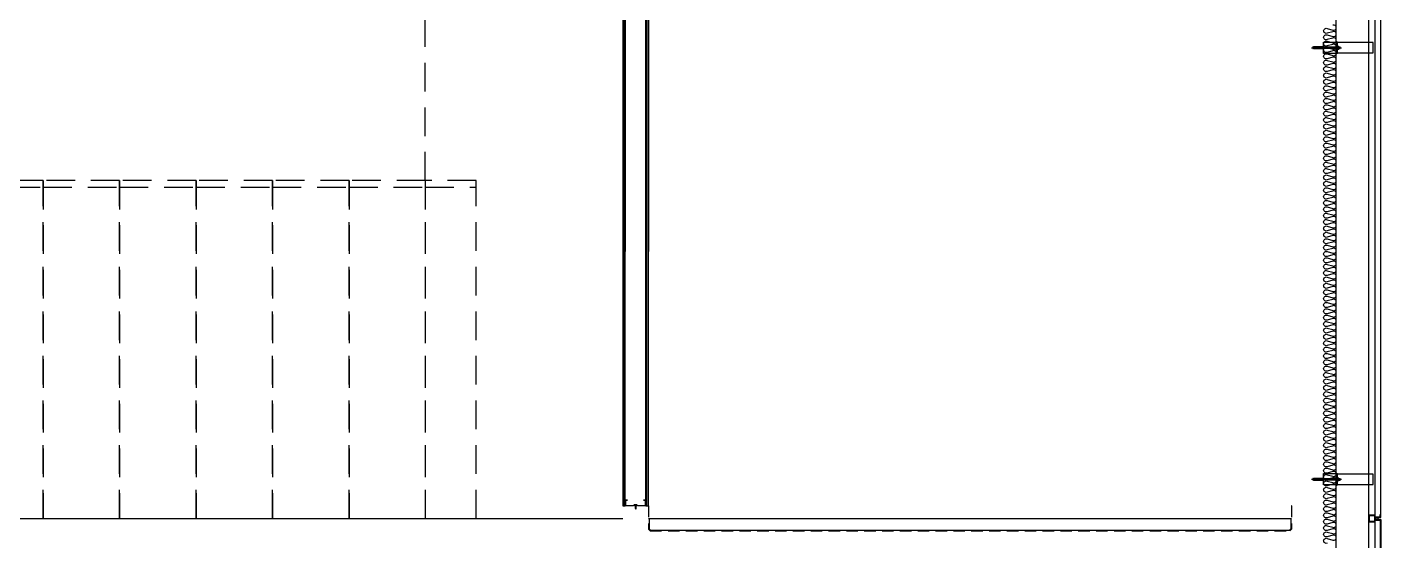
# Model space of a CAD drawing. Header units: millimetres. Extents: x 19868 to 801382, y -4805 to 85279.
# Drawn here: x 149363 to 159988, y 67003 to 71034 of the extents above; entities that cross this region are included whole.
import ezdxf

# ---------------------------------------------------------------- set-up
doc = ezdxf.new("R2010")
doc.units = ezdxf.units.MM
doc.header["$LTSCALE"] = 250
doc.linetypes.add('H1', pattern=[1.5, 1, -0.5])
doc.linetypes.add('HID', pattern=[2.8, 1.8, -1])
for name, color, linetype in [('8입면선', 8, 'Continuous'), ('A-ETC-8', 8, 'Continuous'), ('A-ETC-SERVER', 5, 'H1'), ('A-FIN', 6, 'Continuous'), ('A-FIN-8', 8, 'Continuous'), ('A-WALL-D', 7, 'Continuous'), ('A-WP', 1, 'HID'), ('GAGAM-DT', 7, 'Continuous'), ('ISL', 251, 'Continuous'), ('입면', 7, 'Continuous')]:
    doc.layers.add(name, color=color, linetype=linetype)

# ---------------------------------------------------------------- blocks, each defined once
blk = doc.blocks.new('A$C632c858f')
at = {"layer": 'A-ETC-8'}
blk.add_arc((-3, 0), 24, 341.8248, 18.1752, dxfattribs=at)
blk.add_ellipse((34, 0), major_axis=(7.59, 0), ratio=0.987937, dxfattribs=at)
blk = doc.blocks.new('A$Cae507117')
at = {"layer": 'A-ETC-8'}
for points in [[(-50, 0), (-50, -50), (0, -50), (0, 0)], [(-46.8, -3.2), (-46.8, -46.8), (-3.2, -46.8), (-3.2, -3.2)]]:
    blk.add_lwpolyline(points, close=True, dxfattribs=at)
blk = doc.blocks.new('A$C8f9dbc63')
at = {"layer": 'A-ETC-SERVER', "color": 8, "linetype": 'HID', "ltscale": 0.5}
for p, q in [((11399, 2650), (11399, 4200)), ((7800, 2600), (8400, 2600)), ((8400, 2600), (9000, 2600)), ((9000, 2600), (9600, 2600)), ((9600, 2600), (10200, 2600)), ((10200, 2600), (10800, 2600)), ((10800, 2600), (11400, 2600)), ((11399, 2600), (11799, 2600))]:
    blk.add_line(p, q, dxfattribs=at)
for points in [[(7800, 0), (8400, 0), (8400, 2650), (7800, 2650)], [(8400, 0), (9000, 0), (9000, 2650), (8400, 2650)], [(9000, 0), (9600, 0), (9600, 2650), (9000, 2650)], [(9600, 0), (10200, 0), (10200, 2650), (9600, 2650)], [(10200, 0), (10800, 0), (10800, 2650), (10200, 2650)], [(10800, 0), (11400, 0), (11400, 2650), (10800, 2650)]]:
    blk.add_lwpolyline(points, close=True, dxfattribs=at)
at = {"layer": 'A-ETC-SERVER', "color": 8, "linetype": 'HID', "ltscale": 0.5, "elevation": 0}
blk.add_lwpolyline([(11399, 0), (11799, 0), (11799, 2650), (11399, 2650)], close=True, dxfattribs=at)
blk = doc.blocks.new('A$Cdd8a45c1')
at = {"layer": '8입면선', "color": 8}
for p, q in [((-10, 0), (-11, 7310)), ((-190, 0), (-191, 6190))]:
    blk.add_line(p, q, dxfattribs=at)
at = {"layer": 'A-WALL-D'}
for p, q in [((-20, 0), (-21, 7310)), ((-1, 7310), (-21, 7310)), ((-1, 7310), (0, 0)), ((-201, 6190), (-200, 0)), ((-181, 6190), (-201, 6190)), ((-180, 0), (-181, 6190)), ((-180, 0), (-200, 0)), ((0, 0), (-20, 0))]:
    blk.add_line(p, q, dxfattribs=at)
at = {"layer": 'GAGAM-DT', "color": 8}
for p, q in [((-96, 6184), (-106, 6184)), ((-106, 6184), (-106, 6181)), ((-97, 6179), (-104, 6179)), ((-103, 6184), (-103, 6216)), ((-98, 6210), (-103, 6216)), ((-103, 6184), (-103, 6179)), ((-98, 6184), (-98, 6210)), ((-98, 6184), (-98, 6179)), ((-96, 6184), (-96, 6181)), ((-105, 6), (-105, 9)), ((-95, 6), (-105, 6)), ((-96, 11), (-103, 11)), ((-102, 6), (-102, 11)), ((-102, 6), (-102, -26)), ((-97, 6), (-97, 11)), ((-97, 6), (-97, -20)), ((-95, 6), (-95, 9)), ((-97, -20), (-102, -26))]:
    blk.add_line(p, q, dxfattribs=at)
for centre, start, end in [((-104, 6181), 180, 270), ((-97, 6181), 270, 0), ((-103, 9), 90, 180), ((-96, 9), 0, 90)]:
    blk.add_arc(centre, 1.51, start, end, dxfattribs=at)
at = {"layer": '입면', "color": 6}
for p, q in [((-181, 6145), (-181, 6190)), ((-181, 6190), (-115, 6190)), ((-116, 6189), (-180, 6189)), ((-180, 6189), (-180, 6146)), ((-111, 6183), (-116, 6189)), ((-115, 6190), (-110, 6184)), ((-90, 6183), (-111, 6183)), ((-110, 6184), (-91, 6184)), ((-91, 6184), (-86, 6190)), ((-85, 6189), (-90, 6183)), ((-86, 6190), (-21, 6190)), ((-22, 6189), (-85, 6189)), ((-22, 6146), (-22, 6189)), ((-21, 6190), (-21, 6145)), ((-163, 6145), (-181, 6145)), ((-180, 6146), (-163, 6146)), ((-163, 6146), (-163, 6145)), ((-39, 6145), (-39, 6146)), ((-39, 6146), (-22, 6146)), ((-21, 6145), (-39, 6145)), ((-162, 45), (-180, 45)), ((-180, 45), (-180, 0)), ((-180, 0), (-115, 0)), ((-179, 1), (-179, 44)), ((-179, 44), (-162, 44)), ((-115, 1), (-179, 1)), ((-162, 44), (-162, 45)), ((-110, 7), (-115, 1)), ((-115, 0), (-110, 6)), ((-90, 7), (-110, 7)), ((-110, 6), (-90, 6)), ((-85, 1), (-90, 7)), ((-90, 6), (-85, 0)), ((-21, 1), (-85, 1)), ((-85, 0), (-20, 0)), ((-20, 45), (-38, 45)), ((-38, 45), (-38, 44)), ((-38, 44), (-21, 44)), ((-21, 44), (-21, 1)), ((-20, 0), (-20, 45))]:
    blk.add_line(p, q, dxfattribs=at)
blk = doc.blocks.new('너트 M12')
for p, q in [((-9, 0), (9, 0)), ((-10, -9), (-10, -1)), ((9, -10), (-9, -10)), ((0, -8), (0, -1)), ((10, -1), (10, -9))]:
    blk.add_line(p, q)
for centre, start, end in [((-9, -1), 90, 180), ((-9, -9), 180, 270), ((9, -1), 0, 90), ((9, -9), 270, 0)]:
    blk.add_arc(centre, 0.5, start, end)
at = {"extrusion": (0, 0, -1)}
for centre, major_axis, ratio, start_param, end_param in [((-5, -1), (-4.75, 0.31), 0.185359, -0.024388, 3.141593), ((5, -1), (4.75, 0.31), 0.185108, 3.141593, 6.30754), ((-5, -9), (4.75, 0.31), 0.187111, 0, 3.166211), ((5, -9), (-4.75, 0.31), 0.185991, 3.117121, 6.283185)]:
    blk.add_ellipse(centre, major_axis=major_axis, ratio=ratio, start_param=start_param, end_param=end_param, dxfattribs=at)
blk = doc.blocks.new('A$C5ebcaad0')
at = {"layer": 'A-ETC-8'}
for p, q in [((-449, -225), (-214, -225)), ((-439, -220), (-439, -229)), ((-437, -219), (-437, -219)), ((-426, -220), (-437, -219)), ((-437, -231), (-426, -229)), ((-437, -231), (-437, -231)), ((-432, -220), (-432, -221)), ((-432, -229), (-432, -230)), ((-416, -219), (-431, -219)), ((-431, -222), (-429, -223)), ((-431, -228), (-429, -227)), ((-431, -231), (-416, -231)), ((-421, -224), (-428, -224)), ((-421, -226), (-428, -226)), ((-426, -220), (-412, -220)), ((-426, -229), (-412, -229)), ((-421, -223), (-421, -223)), ((-421, -227), (-421, -227)), ((-417, -227), (-417, -223)), ((-416, -219), (-413, -219)), ((-416, -231), (-413, -231)), ((-413, -219), (-413, -231)), ((-412, -231), (-412, -219)), ((-409, -219), (-412, -219)), ((-412, -231), (-409, -231)), ((-409, -231), (-409, -219)), ((-355, -219), (-409, -219)), ((-409, -231), (-355, -231)), ((-355, -219), (-246, -219)), ((-246, -231), (-355, -231)), ((-234, -219), (-226, -219)), ((-234, -220), (-224, -220)), ((-234, -229), (-224, -229)), ((-234, -231), (-226, -231)), ((-226, -231), (-226, -219)), ((-224, -220), (-226, -219)), ((-224, -229), (-226, -231)), ((-224, -229), (-224, -220))]:
    blk.add_line(p, q, dxfattribs=at)
for points in [[(-255, -180), (-255, -269), (-355, -269), (-355, -180)], [(34, -185), (-252, -185), (-252, -265), (34, -265)], [(-252, -265), (-246, -265), (-246, -185), (-252, -185)], [(-246, -210), (-246, -240), (-244, -240), (-244, -210)]]:
    blk.add_lwpolyline(points, close=True, dxfattribs=at)
blk.add_lwpolyline([(-252, -177), (-252, -272, -0.414214), (-253, -273), (-255, -273), (-255, -176), (-253, -176, -0.414214)], format="xyb", close=True, dxfattribs=at)
for centre, radius, start, end in [((-437, -220), 1.5, 90, 180), ((-437, -229), 1.5, 180, 270), ((-431, -220), 1, 90, 180), ((-431, -221), 1, 180, 236.3099), ((-431, -229), 1, 123.6901, 180), ((-431, -230), 1, 180, 270), ((-428, -221), 3, 236.3099, 270), ((-428, -229), 3, 90, 123.6901), ((-419, -223), 2, 90, 180), ((-421, -223), 0.5, 270, 0), ((-421, -227), 0.5, 0, 90), ((-419, -227), 2, 180, 270), ((-419, -223), 2, 0, 90), ((-419, -227), 2, 270, 0)]:
    blk.add_arc(centre, radius, start, end, dxfattribs=at)
at = {"layer": 'A-ETC-8', "xscale": -1, "rotation": 90}
blk.add_blockref('너트 M12', (-244, -225), dxfattribs=at)

msp = doc.modelspace()

# ---------------------------------------------------------------- linework, layer by layer
at = {"layer": 'A-ETC-8'}
for p, q in [((159893.2, 51218.9), (159893.2, 76146.7)), ((159943.2, 51218.9), (159943.2, 76146.7))]:
    msp.add_line(p, q, dxfattribs=at)
for points in [[(159980.2, 67190.4), (159945.2, 67190.4), (159945.2, 67179.4), (159943.2, 67179.4), (159943.2, 67192.4), (159978.6, 67192.4, -0.2265409), (159982.2, 67196.1), (159982.2, 67210.8), (159984.2, 67210.8), (159984.2, 67194.4, 0.4142136)], [(159980.2, 67167.4), (159945.2, 67167.4), (159945.2, 67178.4), (159943.2, 67178.4), (159943.2, 67165.4), (159978.6, 67165.4, 0.2265409), (159982.2, 67161.8), (159982.2, 67147.1), (159984.2, 67147.1), (159984.2, 67163.4, -0.4142136)]]:
    msp.add_lwpolyline(points, format="xyb", close=True, dxfattribs=at)
at = {"layer": 'A-FIN'}
for p, q in [((123238.2, 67178.9), (154038.2, 67178.9)), ((154241.2, 67178.9), (159285.2, 67178.9))]:
    msp.add_line(p, q, dxfattribs=at)
for points in [[(159947.2, 67190.4), (159947.2, 67186.4), (159988.2, 67186.4), (159988.2, 71171.4), (159947.2, 71171.4), (159947.2, 71167.4), (159984.2, 71167.4), (159984.2, 67190.4), (159947.2, 67190.4)], [(159947.2, 67167.4), (159947.2, 67171.4), (159988.2, 67171.4), (159988.2, 63686.4), (159947.2, 63686.4), (159947.2, 63690.4), (159984.2, 63690.4), (159984.2, 67167.4), (159947.2, 67167.4)]]:
    msp.add_lwpolyline(points, close=True, dxfattribs=at)
at = {"layer": 'A-FIN-8'}
for p, q in [((154246.2, 67178.9), (154246.2, 67097.1)), ((159280.2, 67178.9), (159280.2, 67097.1)), ((154256.4, 67086.9), (154246.2, 67097.1)), ((154256.4, 67086.9), (159270, 67086.9)), ((159270, 67086.9), (159280.2, 67097.1))]:
    msp.add_line(p, q, dxfattribs=at)
at = {"layer": 'A-WP', "ltscale": 0.2}
for p, q in [((154253.4, 67081.9), (154241.2, 67094.1)), ((154253.4, 67081.9), (159273.1, 67081.9)), ((159273.1, 67081.9), (159285.2, 67094.1))]:
    msp.add_line(p, q, dxfattribs=at)
at = {"layer": 'A-WP', "linetype": 'HID', "ltscale": 0.2}
for points in [[(154238.2, 67278.9), (154241.2, 67278.9), (154241.2, 67094.1)], [(159288.2, 67278.9), (159285.2, 67278.9), (159285.2, 67094.1)]]:
    msp.add_lwpolyline(points, dxfattribs=at)
at = {"layer": 'ISL'}
msp.add_line((159638.2, 48708.9), (159638.2, 76128.9), dxfattribs=at)
msp.add_lwpolyline([(159565.3, 66985.2, -1.4491979), (159565.3, 67022.6), (159611.1, 67010.2, 0.5248557), (159638.2, 67028.9, 0.5248557), (159611.1, 67047.6), (159565.3, 67035.2, -1.4491979), (159565.3, 67072.6), (159611.1, 67060.2, 0.5248557), (159638.2, 67078.9, 0.5248557), (159611.1, 67097.6), (159565.3, 67085.2, -1.4491979), (159565.3, 67122.6), (159611.1, 67110.2, 0.5248557), (159638.2, 67128.9, 0.5248557), (159611.1, 67147.6), (159565.3, 67135.2, -1.4491979), (159565.3, 67172.6), (159611.1, 67160.2, 0.5248557), (159638.2, 67178.9, 0.5248557), (159611.1, 67197.6), (159565.3, 67185.2, -1.4491979), (159565.3, 67222.6), (159611.1, 67210.2, 0.5248557), (159638.2, 67228.9, 0.5248557), (159611.1, 67247.6), (159565.3, 67235.2, -1.4491979), (159565.3, 67272.6), (159611.1, 67260.2, 0.5248557), (159638.2, 67278.9, 0.5248557), (159611.1, 67297.6), (159565.3, 67285.2, -1.4491979), (159565.3, 67322.6), (159611.1, 67310.2, 0.5248557), (159638.2, 67328.9, 0.5248557), (159611.1, 67347.6), (159565.3, 67335.2, -1.4491979), (159565.3, 67372.6), (159611.1, 67360.2, 0.5248557), (159638.2, 67378.9, 0.5248557), (159611.1, 67397.6), (159565.3, 67385.2, -1.4491979), (159565.3, 67422.6), (159611.1, 67410.2, 0.5248557), (159638.2, 67428.9, 0.5248557), (159611.1, 67447.6), (159565.3, 67435.2, -1.4491979), (159565.3, 67472.6), (159611.1, 67460.2, 0.5248557), (159638.2, 67478.9, 0.5248557), (159611.1, 67497.6), (159565.3, 67485.2, -1.4491979), (159565.3, 67522.6), (159611.1, 67510.2, 0.5248557), (159638.2, 67528.9, 0.5248557), (159611.1, 67547.6), (159565.3, 67535.2, -1.4491979), (159565.3, 67572.6), (159611.1, 67560.2, 0.5248557), (159638.2, 67578.9, 0.5248557), (159611.1, 67597.6), (159565.3, 67585.2, -1.4491979), (159565.3, 67622.6), (159611.1, 67610.2, 0.5248557), (159638.2, 67628.9, 0.5248557), (159611.1, 67647.6), (159565.3, 67635.2, -1.4491979), (159565.3, 67672.6), (159611.1, 67660.2, 0.5248557), (159638.2, 67678.9, 0.5248557), (159611.1, 67697.6), (159565.3, 67685.2, -1.4491979), (159565.3, 67722.6), (159611.1, 67710.2, 0.5248557), (159638.2, 67728.9, 0.5248557), (159611.1, 67747.6), (159565.3, 67735.2, -1.4491979), (159565.3, 67772.6), (159611.1, 67760.2, 0.5248557), (159638.2, 67778.9, 0.5248557), (159611.1, 67797.6), (159565.3, 67785.2, -1.4491979), (159565.3, 67822.6), (159611.1, 67810.2, 0.5248557), (159638.2, 67828.9, 0.5248557), (159611.1, 67847.6), (159565.3, 67835.2, -1.4491979), (159565.3, 67872.6), (159611.1, 67860.2, 0.5248557), (159638.2, 67878.9, 0.5248557), (159611.1, 67897.6), (159565.3, 67885.2, -1.4491979), (159565.3, 67922.6), (159611.1, 67910.2, 0.5248557), (159638.2, 67928.9, 0.5248557), (159611.1, 67947.6), (159565.3, 67935.2, -1.4491979), (159565.3, 67972.6), (159611.1, 67960.2, 0.5248557), (159638.2, 67978.9, 0.5248557), (159611.1, 67997.6), (159565.3, 67985.2, -1.4491979), (159565.3, 68022.6), (159611.1, 68010.2, 0.5248557), (159638.2, 68028.9, 0.5248557), (159611.1, 68047.6), (159565.3, 68035.2, -1.4491979), (159565.3, 68072.6), (159611.1, 68060.2, 0.5248557), (159638.2, 68078.9, 0.5248557), (159611.1, 68097.6), (159565.3, 68085.2, -1.4491979), (159565.3, 68122.6), (159611.1, 68110.2, 0.5248557), (159638.2, 68128.9, 0.5248557), (159611.1, 68147.6), (159565.3, 68135.2, -1.4491979), (159565.3, 68172.6), (159611.1, 68160.2, 0.5248557), (159638.2, 68178.9, 0.5248557), (159611.1, 68197.6), (159565.3, 68185.2, -1.4491979), (159565.3, 68222.6), (159611.1, 68210.2, 0.5248557), (159638.2, 68228.9, 0.5248557), (159611.1, 68247.6), (159565.3, 68235.2, -1.4491979), (159565.3, 68272.6), (159611.1, 68260.2, 0.5248557), (159638.2, 68278.9, 0.5248557), (159611.1, 68297.6), (159565.3, 68285.2, -1.4491979), (159565.3, 68322.6), (159611.1, 68310.2, 0.5248557), (159638.2, 68328.9, 0.5248557), (159611.1, 68347.6), (159565.3, 68335.2, -1.4491979), (159565.3, 68372.6), (159611.1, 68360.2, 0.5248557), (159638.2, 68378.9, 0.5248557), (159611.1, 68397.6), (159565.3, 68385.2, -1.4491979), (159565.3, 68422.6), (159611.1, 68410.2, 0.5248557), (159638.2, 68428.9, 0.5248557), (159611.1, 68447.6), (159565.3, 68435.2, -1.4491979), (159565.3, 68472.6), (159611.1, 68460.2, 0.5248557), (159638.2, 68478.9, 0.5248557), (159611.1, 68497.6), (159565.3, 68485.2, -1.4491979), (159565.3, 68522.6), (159611.1, 68510.2, 0.5248557), (159638.2, 68528.9, 0.5248557), (159611.1, 68547.6), (159565.3, 68535.2, -1.4491979), (159565.3, 68572.6), (159611.1, 68560.2, 0.5248557), (159638.2, 68578.9, 0.5248557), (159611.1, 68597.6), (159565.3, 68585.2, -1.4491979), (159565.3, 68622.6), (159611.1, 68610.2, 0.5248557), (159638.2, 68628.9, 0.5248557), (159611.1, 68647.6), (159565.3, 68635.2, -1.4491979), (159565.3, 68672.6), (159611.1, 68660.2, 0.5248557), (159638.2, 68678.9, 0.5248557), (159611.1, 68697.6), (159565.3, 68685.2, -1.4491979), (159565.3, 68722.6), (159611.1, 68710.2, 0.5248557), (159638.2, 68728.9, 0.5248557), (159611.1, 68747.6), (159565.3, 68735.2, -1.4491979), (159565.3, 68772.6), (159611.1, 68760.2, 0.5248557), (159638.2, 68778.9, 0.5248557), (159611.1, 68797.6), (159565.3, 68785.2, -1.4491979), (159565.3, 68822.6), (159611.1, 68810.2, 0.5248557), (159638.2, 68828.9, 0.5248557), (159611.1, 68847.6), (159565.3, 68835.2, -1.4491979), (159565.3, 68872.6), (159611.1, 68860.2, 0.5248557), (159638.2, 68878.9, 0.5248557), (159611.1, 68897.6), (159565.3, 68885.2, -1.4491979), (159565.3, 68922.6), (159611.1, 68910.2, 0.5248557), (159638.2, 68928.9, 0.5248557), (159611.1, 68947.6), (159565.3, 68935.2, -1.4491979), (159565.3, 68972.6), (159611.1, 68960.2, 0.5248557), (159638.2, 68978.9, 0.5248557), (159611.1, 68997.6), (159565.3, 68985.2, -1.4491979), (159565.3, 69022.6), (159611.1, 69010.2, 0.5248557), (159638.2, 69028.9, 0.5248557), (159611.1, 69047.6), (159565.3, 69035.2, -1.4491979), (159565.3, 69072.6), (159611.1, 69060.2, 0.5248557), (159638.2, 69078.9, 0.5248557), (159611.1, 69097.6), (159565.3, 69085.2, -1.4491979), (159565.3, 69122.6), (159611.1, 69110.2, 0.5248557), (159638.2, 69128.9, 0.5248557), (159611.1, 69147.6), (159565.3, 69135.2, -1.4491979), (159565.3, 69172.6), (159611.1, 69160.2, 0.5248557), (159638.2, 69178.9, 0.5248557), (159611.1, 69197.6), (159565.3, 69185.2, -1.4491979), (159565.3, 69222.6), (159611.1, 69210.2, 0.5248557), (159638.2, 69228.9, 0.5248557), (159611.1, 69247.6), (159565.3, 69235.2, -1.4491979), (159565.3, 69272.6), (159611.1, 69260.2, 0.5248557), (159638.2, 69278.9, 0.5248557), (159611.1, 69297.6), (159565.3, 69285.2, -1.4491979), (159565.3, 69322.6), (159611.1, 69310.2, 0.5248557), (159638.2, 69328.9, 0.5248557), (159611.1, 69347.6), (159565.3, 69335.2, -1.4491979), (159565.3, 69372.6), (159611.1, 69360.2, 0.5248557), (159638.2, 69378.9, 0.5248557), (159611.1, 69397.6), (159565.3, 69385.2, -1.4491979), (159565.3, 69422.6), (159611.1, 69410.2, 0.5248557), (159638.2, 69428.9, 0.5248557), (159611.1, 69447.6), (159565.3, 69435.2, -1.4491979), (159565.3, 69472.6), (159611.1, 69460.2, 0.5248557), (159638.2, 69478.9, 0.5248557), (159611.1, 69497.6), (159565.3, 69485.2, -1.4491979), (159565.3, 69522.6), (159611.1, 69510.2, 0.5248557), (159638.2, 69528.9, 0.5248557), (159611.1, 69547.6), (159565.3, 69535.2, -1.4491979), (159565.3, 69572.6), (159611.1, 69560.2, 0.5248557), (159638.2, 69578.9, 0.5248557), (159611.1, 69597.6), (159565.3, 69585.2, -1.4491979), (159565.3, 69622.6), (159611.1, 69610.2, 0.5248557), (159638.2, 69628.9, 0.5248557), (159611.1, 69647.6), (159565.3, 69635.2, -1.4491979), (159565.3, 69672.6), (159611.1, 69660.2, 0.5248557), (159638.2, 69678.9, 0.5248557), (159611.1, 69697.6), (159565.3, 69685.2, -1.4491979), (159565.3, 69722.6), (159611.1, 69710.2, 0.5248557), (159638.2, 69728.9, 0.5248557), (159611.1, 69747.6), (159565.3, 69735.2, -1.4491979), (159565.3, 69772.6), (159611.1, 69760.2, 0.5248557), (159638.2, 69778.9, 0.5248557), (159611.1, 69797.6), (159565.3, 69785.2, -1.4491979), (159565.3, 69822.6), (159611.1, 69810.2, 0.5248557), (159638.2, 69828.9, 0.5248557), (159611.1, 69847.6), (159565.3, 69835.2, -1.4491979), (159565.3, 69872.6), (159611.1, 69860.2, 0.5248557), (159638.2, 69878.9, 0.5248557), (159611.1, 69897.6), (159565.3, 69885.2, -1.4491979), (159565.3, 69922.6), (159611.1, 69910.2, 0.5248557), (159638.2, 69928.9, 0.5248557), (159611.1, 69947.6), (159565.3, 69935.2, -1.4491979), (159565.3, 69972.6), (159611.1, 69960.2, 0.5248557), (159638.2, 69978.9, 0.5248557), (159611.1, 69997.6), (159565.3, 69985.2, -1.4491979), (159565.3, 70022.6), (159611.1, 70010.2, 0.5248557), (159638.2, 70028.9, 0.5248557), (159611.1, 70047.6), (159565.3, 70035.2, -1.4491979), (159565.3, 70072.6), (159611.1, 70060.2, 0.5248557), (159638.2, 70078.9, 0.5248557), (159611.1, 70097.6), (159565.3, 70085.2, -1.4491979), (159565.3, 70122.6), (159611.1, 70110.2, 0.5248557), (159638.2, 70128.9, 0.5248557), (159611.1, 70147.6), (159565.3, 70135.2, -1.4491979), (159565.3, 70172.6), (159611.1, 70160.2, 0.5248557), (159638.2, 70178.9, 0.5248557), (159611.1, 70197.6), (159565.3, 70185.2, -1.4491979), (159565.3, 70222.6), (159611.1, 70210.2, 0.5248557), (159638.2, 70228.9, 0.5248557), (159611.1, 70247.6), (159565.3, 70235.2, -1.4491979), (159565.3, 70272.6), (159611.1, 70260.2, 0.5248557), (159638.2, 70278.9, 0.5248557), (159611.1, 70297.6), (159565.3, 70285.2, -1.4491979), (159565.3, 70322.6), (159611.1, 70310.2, 0.5248557), (159638.2, 70328.9, 0.5248557), (159611.1, 70347.6), (159565.3, 70335.2, -1.4491979), (159565.3, 70372.6), (159611.1, 70360.2, 0.5248557), (159638.2, 70378.9, 0.5248557), (159611.1, 70397.6), (159565.3, 70385.2, -1.4491979), (159565.3, 70422.6), (159611.1, 70410.2, 0.5248557), (159638.2, 70428.9, 0.5248557), (159611.1, 70447.6), (159565.3, 70435.2, -1.4491979), (159565.3, 70472.6), (159611.1, 70460.2, 0.5248557), (159638.2, 70478.9, 0.5248557), (159611.1, 70497.6), (159565.3, 70485.2, -1.4491979), (159565.3, 70522.6), (159611.1, 70510.2, 0.5248557), (159638.2, 70528.9, 0.5248557), (159611.1, 70547.6), (159565.3, 70535.2, -1.4491979), (159565.3, 70572.6), (159611.1, 70560.2, 0.5248557), (159638.2, 70578.9, 0.5248557), (159611.1, 70597.6), (159565.3, 70585.2, -1.4491979), (159565.3, 70622.6), (159611.1, 70610.2, 0.5248557), (159638.2, 70628.9, 0.5248557), (159611.1, 70647.6), (159565.3, 70635.2, -1.4491979), (159565.3, 70672.6), (159611.1, 70660.2, 0.5248557), (159638.2, 70678.9, 0.5248557), (159611.1, 70697.6), (159565.3, 70685.2, -1.4491979), (159565.3, 70722.6), (159611.1, 70710.2, 0.5248557), (159638.2, 70728.9, 0.5248557), (159611.1, 70747.6), (159565.3, 70735.2, -1.4491979), (159565.3, 70772.6), (159611.1, 70760.2, 0.5248557), (159638.2, 70778.9, 0.5248557), (159611.1, 70797.6), (159565.3, 70785.2, -1.4491979), (159565.3, 70822.6), (159611.1, 70810.2, 0.5248557), (159638.2, 70828.9, 0.5248557), (159611.1, 70847.6), (159565.3, 70835.2, -1.4491979), (159565.3, 70872.6), (159611.1, 70860.2, 0.5248557), (159638.2, 70878.9, 0.5248557), (159611.1, 70897.6), (159565.3, 70885.2, -1.4491979), (159565.3, 70922.6), (159611.1, 70910.2, 0.5248557), (159638.2, 70928.9, 0.5248557), (159611.1, 70947.6), (159565.3, 70935.2, -1.4491979), (159565.3, 70972.6), (159611.1, 70960.2, 0.5248557), (159638.2, 70978.9, 0.5248557), (159611.1, 70997.6), (159565.3, 70985.2, -1.4491979), (159565.3, 71022.6), (159611.1, 71010.2, 0.5248557), (159638.2, 71028.9, 0.5248557), (159611.1, 71047.6)], format="xyb", dxfattribs=at)

# ---------------------------------------------------------------- block references
at = {"layer": 'A-ETC-8'}
for p in [(159893.2, 71096.4), (159893.2, 67711.4)]:
    msp.add_blockref('A$C5ebcaad0', p, dxfattribs=at)
at = {"layer": 'A-ETC-8', "rotation": 180}
msp.add_blockref('A$Cae507117', (159893.2, 67153.9), dxfattribs=at)
at = {"layer": 'A-ETC-8', "xscale": -1}
msp.add_blockref('A$C632c858f', (159988.2, 67178.9), dxfattribs=at)
at = {"layer": 'A-ETC-SERVER'}
msp.add_blockref('A$C8f9dbc63', (141089.7, 67178.9), dxfattribs=at)
at = {"layer": 'A-WALL-D', "xscale": -1}
msp.add_blockref('A$Cdd8a45c1', (154038.2, 67278.9), dxfattribs=at)

doc.saveas('drawing.dxf')
